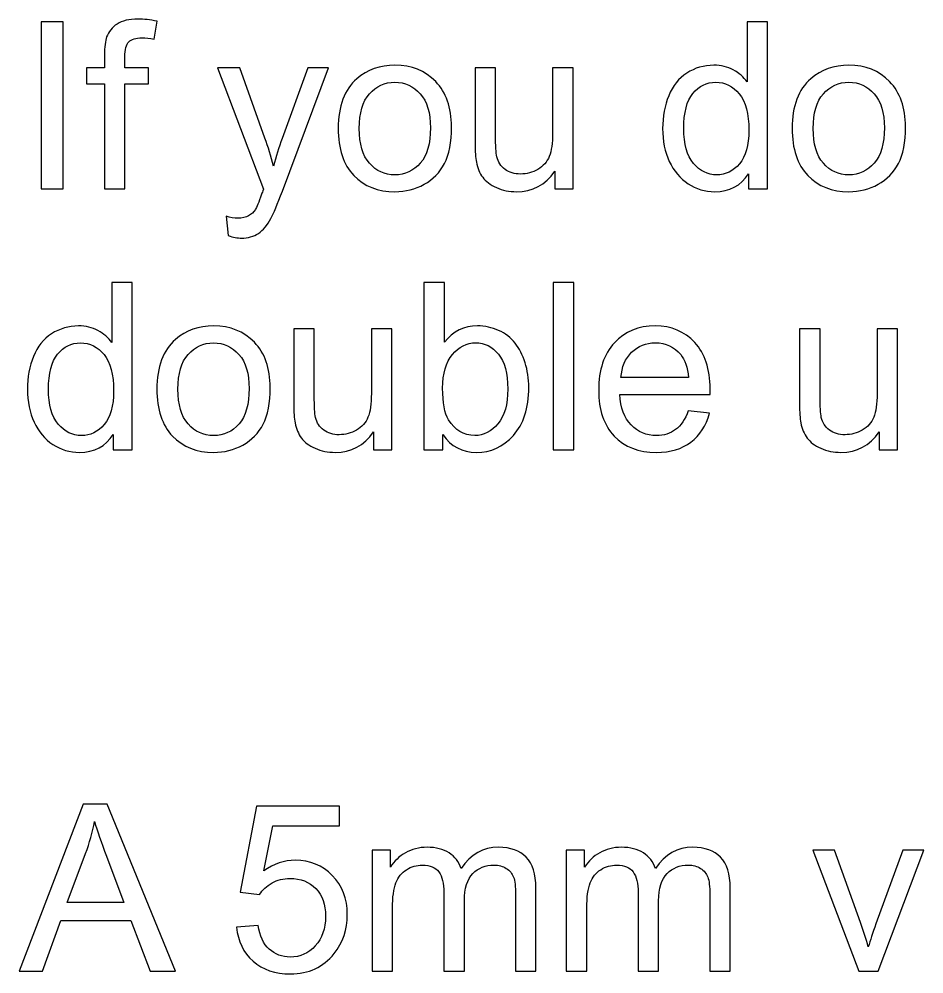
# Model space of a CAD drawing. Header units: millimetres. Extents: x -819 to 558, y -342 to 336.
# Drawn here: x -818.8 to -769.6, y -63.4 to -11.4 of the extents above; entities that cross this region are included whole.
import ezdxf

# ---------------------------------------------------------------- set-up
doc = ezdxf.new("R2010")
doc.units = ezdxf.units.MM
doc.header["$MEASUREMENT"] = 0
doc.layers.add('#Layer 1', color=7, linetype='Continuous')

msp = doc.modelspace()

# ---------------------------------------------------------------- linework, layer by layer
at = {"layer": '#Layer 1', "color": 250}
for points, knots in [([(-814.1901, -20.638), (-814.1901, -20.638), (-814.1901, -14.9209), (-814.1901, -14.9209), (-814.1901, -14.9209), (-814.1901, -14.9209), (-815.1744, -14.9209), (-815.1744, -14.9209), (-815.1744, -14.9209), (-815.1744, -14.9209), (-815.1744, -14.053), (-815.1744, -14.053), (-815.1744, -14.053), (-815.1744, -14.053), (-814.1901, -14.053), (-814.1901, -14.053), (-814.1901, -14.053), (-814.1901, -14.053), (-814.1901, -13.3524), (-814.1901, -13.3524), (-814.1901, -13.3524), (-814.1901, -12.91), (-814.1499, -12.5798), (-814.0716, -12.3661), (-814.0716, -12.3661), (-813.9636, -12.0761), (-813.7752, -11.8411), (-813.5043, -11.6612), (-813.5043, -11.6612), (-813.2334, -11.4813), (-812.8545, -11.3924), (-812.3655, -11.3924), (-812.3655, -11.3924), (-812.0523, -11.3924), (-811.7051, -11.4284), (-811.3241, -11.5046), (-811.3241, -11.5046), (-811.3241, -11.5046), (-811.4914, -12.4782), (-811.4914, -12.4782), (-811.4914, -12.4782), (-811.7221, -12.4359), (-811.9422, -12.4147), (-812.1496, -12.4147), (-812.1496, -12.4147), (-812.4883, -12.4147), (-812.7275, -12.4867), (-812.8672, -12.6328), (-812.8672, -12.6328), (-813.009, -12.7767), (-813.0789, -13.0476), (-813.0789, -13.4456), (-813.0789, -13.4456), (-813.0789, -13.4456), (-813.0789, -14.053), (-813.0789, -14.053), (-813.0789, -14.053), (-813.0789, -14.053), (-811.7962, -14.053), (-811.7962, -14.053), (-811.7962, -14.053), (-811.7962, -14.053), (-811.7962, -14.9209), (-811.7962, -14.9209), (-811.7962, -14.9209), (-811.7962, -14.9209), (-813.0789, -14.9209), (-813.0789, -14.9209), (-813.0789, -14.9209), (-813.0789, -14.9209), (-813.0789, -20.638), (-813.0789, -20.638), (-813.0789, -20.638), (-813.0789, -20.638), (-814.1901, -20.638), (-814.1901, -20.638)], [0, 0, 0, 0, 0.0526316, 0.0526316, 0.0526316, 0.0526316, 0.1052632, 0.1052632, 0.1052632, 0.1052632, 0.1578947, 0.1578947, 0.1578947, 0.1578947, 0.2105263, 0.2105263, 0.2105263, 0.2105263, 0.2631579, 0.2631579, 0.2631579, 0.2631579, 0.3157895, 0.3157895, 0.3157895, 0.3157895, 0.3684211, 0.3684211, 0.3684211, 0.3684211, 0.4210526, 0.4210526, 0.4210526, 0.4210526, 0.4736842, 0.4736842, 0.4736842, 0.4736842, 0.5263158, 0.5263158, 0.5263158, 0.5263158, 0.5789474, 0.5789474, 0.5789474, 0.5789474, 0.6315789, 0.6315789, 0.6315789, 0.6315789, 0.6842105, 0.6842105, 0.6842105, 0.6842105, 0.7368421, 0.7368421, 0.7368421, 0.7368421, 0.7894737, 0.7894737, 0.7894737, 0.7894737, 0.8421053, 0.8421053, 0.8421053, 0.8421053, 0.8947368, 0.8947368, 0.8947368, 0.8947368, 0.9473684, 0.9473684, 0.9473684, 0.9473684, 1, 1, 1, 1]), ([(-817.6361, -20.638), (-817.6361, -20.638), (-817.6361, -11.5469), (-817.6361, -11.5469), (-817.6361, -11.5469), (-817.6361, -11.5469), (-816.4338, -11.5469), (-816.4338, -11.5469), (-816.4338, -11.5469), (-816.4338, -11.5469), (-816.4338, -20.638), (-816.4338, -20.638), (-816.4338, -20.638), (-816.4338, -20.638), (-817.6361, -20.638), (-817.6361, -20.638)], [0, 0, 0, 0, 0.25, 0.25, 0.25, 0.25, 0.5, 0.5, 0.5, 0.5, 0.75, 0.75, 0.75, 0.75, 1, 1, 1, 1]), ([(-779.1212, -20.638), (-779.1212, -20.638), (-779.1212, -19.8061), (-779.1212, -19.8061), (-779.1212, -19.8061), (-779.5381, -20.4602), (-780.152, -20.7862), (-780.9627, -20.7862), (-780.9627, -20.7862), (-781.4876, -20.7862), (-781.9702, -20.6422), (-782.4105, -20.3522), (-782.4105, -20.3522), (-782.8507, -20.0644), (-783.1915, -19.6601), (-783.4349, -19.1394), (-783.4349, -19.1394), (-783.6762, -18.6208), (-783.7969, -18.026), (-783.7969, -17.3508), (-783.7969, -17.3508), (-783.7969, -16.6946), (-783.6868, -16.0977), (-783.4688, -15.5622), (-783.4688, -15.5622), (-783.2487, -15.0267), (-782.9206, -14.6161), (-782.4824, -14.3324), (-782.4824, -14.3324), (-782.0443, -14.0467), (-781.5532, -13.9028), (-781.0113, -13.9028), (-781.0113, -13.9028), (-780.6155, -13.9028), (-780.262, -13.9874), (-779.953, -14.1546), (-779.953, -14.1546), (-779.6419, -14.3219), (-779.39, -14.5399), (-779.1952, -14.8087), (-779.1952, -14.8087), (-779.1952, -14.8087), (-779.1952, -11.5469), (-779.1952, -11.5469), (-779.1952, -11.5469), (-779.1952, -11.5469), (-778.0861, -11.5469), (-778.0861, -11.5469), (-778.0861, -11.5469), (-778.0861, -11.5469), (-778.0861, -20.638), (-778.0861, -20.638), (-778.0861, -20.638), (-778.0861, -20.638), (-779.1212, -20.638), (-779.1212, -20.638)], [0, 0, 0, 0, 0.0714286, 0.0714286, 0.0714286, 0.0714286, 0.1428571, 0.1428571, 0.1428571, 0.1428571, 0.2142857, 0.2142857, 0.2142857, 0.2142857, 0.2857143, 0.2857143, 0.2857143, 0.2857143, 0.3571429, 0.3571429, 0.3571429, 0.3571429, 0.4285714, 0.4285714, 0.4285714, 0.4285714, 0.5, 0.5, 0.5, 0.5, 0.5714286, 0.5714286, 0.5714286, 0.5714286, 0.6428571, 0.6428571, 0.6428571, 0.6428571, 0.7142857, 0.7142857, 0.7142857, 0.7142857, 0.7857143, 0.7857143, 0.7857143, 0.7857143, 0.8571429, 0.8571429, 0.8571429, 0.8571429, 0.9285714, 0.9285714, 0.9285714, 0.9285714, 1, 1, 1, 1]), ([(-801.4647, -17.3445), (-801.4647, -16.1253), (-801.126, -15.2214), (-800.4466, -14.6351), (-800.4466, -14.6351), (-799.8814, -14.1483), (-799.1914, -13.9028), (-798.3765, -13.9028), (-798.3765, -13.9028), (-797.4705, -13.9028), (-796.7297, -14.1991), (-796.1561, -14.7939), (-796.1561, -14.7939), (-795.5803, -15.3865), (-795.2946, -16.2057), (-795.2946, -17.2513), (-795.2946, -17.2513), (-795.2946, -18.1001), (-795.4216, -18.7669), (-795.6756, -19.2516), (-795.6756, -19.2516), (-795.9296, -19.7384), (-796.3, -20.1152), (-796.7847, -20.384), (-796.7847, -20.384), (-797.2716, -20.6528), (-797.8007, -20.7862), (-798.3765, -20.7862), (-798.3765, -20.7862), (-799.2972, -20.7862), (-800.0423, -20.4919), (-800.6117, -19.8993), (-800.6117, -19.8993), (-801.181, -19.3087), (-801.4647, -18.4578), (-801.4647, -17.3445)], [0, 0, 0, 0, 0.1111111, 0.1111111, 0.1111111, 0.1111111, 0.2222222, 0.2222222, 0.2222222, 0.2222222, 0.3333333, 0.3333333, 0.3333333, 0.3333333, 0.4444444, 0.4444444, 0.4444444, 0.4444444, 0.5555556, 0.5555556, 0.5555556, 0.5555556, 0.6666667, 0.6666667, 0.6666667, 0.6666667, 0.7777778, 0.7777778, 0.7777778, 0.7777778, 0.8888889, 0.8888889, 0.8888889, 0.8888889, 1, 1, 1, 1]), ([(-776.7463, -17.3445), (-776.7463, -16.1253), (-776.4076, -15.2214), (-775.7282, -14.6351), (-775.7282, -14.6351), (-775.163, -14.1483), (-774.473, -13.9028), (-773.6581, -13.9028), (-773.6581, -13.9028), (-772.7521, -13.9028), (-772.0113, -14.1991), (-771.4377, -14.7939), (-771.4377, -14.7939), (-770.8619, -15.3865), (-770.5762, -16.2057), (-770.5762, -17.2513), (-770.5762, -17.2513), (-770.5762, -18.1001), (-770.7032, -18.7669), (-770.9572, -19.2516), (-770.9572, -19.2516), (-771.2112, -19.7384), (-771.5816, -20.1152), (-772.0663, -20.384), (-772.0663, -20.384), (-772.5532, -20.6528), (-773.0823, -20.7862), (-773.6581, -20.7862), (-773.6581, -20.7862), (-774.5788, -20.7862), (-775.3239, -20.4919), (-775.8933, -19.8993), (-775.8933, -19.8993), (-776.4626, -19.3087), (-776.7463, -18.4578), (-776.7463, -17.3445)], [0, 0, 0, 0, 0.1111111, 0.1111111, 0.1111111, 0.1111111, 0.2222222, 0.2222222, 0.2222222, 0.2222222, 0.3333333, 0.3333333, 0.3333333, 0.3333333, 0.4444444, 0.4444444, 0.4444444, 0.4444444, 0.5555556, 0.5555556, 0.5555556, 0.5555556, 0.6666667, 0.6666667, 0.6666667, 0.6666667, 0.7777778, 0.7777778, 0.7777778, 0.7777778, 0.8888889, 0.8888889, 0.8888889, 0.8888889, 1, 1, 1, 1]), ([(-807.4485, -23.1738), (-807.4485, -23.1738), (-807.5734, -22.126), (-807.5734, -22.126), (-807.5734, -22.126), (-807.3278, -22.1916), (-807.1162, -22.2255), (-806.9341, -22.2255), (-806.9341, -22.2255), (-806.6865, -22.2255), (-806.4875, -22.1832), (-806.3394, -22.1006), (-806.3394, -22.1006), (-806.1891, -22.0181), (-806.0684, -21.9038), (-805.9732, -21.7535), (-805.9732, -21.7535), (-805.9012, -21.6434), (-805.789, -21.3661), (-805.6324, -20.9238), (-805.6324, -20.9238), (-805.6112, -20.8603), (-805.5774, -20.7714), (-805.5329, -20.6507), (-805.5329, -20.6507), (-805.5329, -20.6507), (-808.0306, -14.053), (-808.0306, -14.053), (-808.0306, -14.053), (-808.0306, -14.053), (-806.8283, -14.053), (-806.8283, -14.053), (-806.8283, -14.053), (-806.8283, -14.053), (-805.4567, -17.8652), (-805.4567, -17.8652), (-805.4567, -17.8652), (-805.281, -18.3499), (-805.1202, -18.8579), (-804.9805, -19.3913), (-804.9805, -19.3913), (-804.8513, -18.879), (-804.6989, -18.3795), (-804.5211, -17.8906), (-804.5211, -17.8906), (-804.5211, -17.8906), (-803.1136, -14.053), (-803.1136, -14.053), (-803.1136, -14.053), (-803.1136, -14.053), (-801.9981, -14.053), (-801.9981, -14.053), (-801.9981, -14.053), (-801.9981, -14.053), (-804.5021, -20.7502), (-804.5021, -20.7502), (-804.5021, -20.7502), (-804.7709, -21.4741), (-804.9805, -21.9715), (-805.1286, -22.2446), (-805.1286, -22.2446), (-805.3276, -22.6129), (-805.5541, -22.8817), (-805.8102, -23.0531), (-805.8102, -23.0531), (-806.0684, -23.2246), (-806.3732, -23.3114), (-806.7288, -23.3114), (-806.7288, -23.3114), (-806.9447, -23.3114), (-807.1839, -23.2648), (-807.4485, -23.1738)], [0, 0, 0, 0, 0.0555556, 0.0555556, 0.0555556, 0.0555556, 0.1111111, 0.1111111, 0.1111111, 0.1111111, 0.1666667, 0.1666667, 0.1666667, 0.1666667, 0.2222222, 0.2222222, 0.2222222, 0.2222222, 0.2777778, 0.2777778, 0.2777778, 0.2777778, 0.3333333, 0.3333333, 0.3333333, 0.3333333, 0.3888889, 0.3888889, 0.3888889, 0.3888889, 0.4444444, 0.4444444, 0.4444444, 0.4444444, 0.5, 0.5, 0.5, 0.5, 0.5555556, 0.5555556, 0.5555556, 0.5555556, 0.6111111, 0.6111111, 0.6111111, 0.6111111, 0.6666667, 0.6666667, 0.6666667, 0.6666667, 0.7222222, 0.7222222, 0.7222222, 0.7222222, 0.7777778, 0.7777778, 0.7777778, 0.7777778, 0.8333333, 0.8333333, 0.8333333, 0.8333333, 0.8888889, 0.8888889, 0.8888889, 0.8888889, 0.9444444, 0.9444444, 0.9444444, 0.9444444, 1, 1, 1, 1]), ([(-789.6685, -20.638), (-789.6685, -20.638), (-789.6685, -19.6707), (-789.6685, -19.6707), (-789.6685, -19.6707), (-790.1829, -20.4157), (-790.8792, -20.7862), (-791.7598, -20.7862), (-791.7598, -20.7862), (-792.1471, -20.7862), (-792.5112, -20.7121), (-792.8477, -20.5639), (-792.8477, -20.5639), (-793.1843, -20.4157), (-793.4341, -20.2274), (-793.597, -20.003), (-793.597, -20.003), (-793.7621, -19.7765), (-793.8764, -19.5013), (-793.9421, -19.1754), (-793.9421, -19.1754), (-793.9865, -18.9552), (-794.0098, -18.6081), (-794.0098, -18.1319), (-794.0098, -18.1319), (-794.0098, -18.1319), (-794.0098, -14.053), (-794.0098, -14.053), (-794.0098, -14.053), (-794.0098, -14.053), (-792.8943, -14.053), (-792.8943, -14.053), (-792.8943, -14.053), (-792.8943, -14.053), (-792.8943, -17.7043), (-792.8943, -17.7043), (-792.8943, -17.7043), (-792.8943, -18.2885), (-792.871, -18.6801), (-792.8266, -18.8833), (-792.8266, -18.8833), (-792.7546, -19.1775), (-792.6064, -19.4061), (-792.38, -19.5754), (-792.38, -19.5754), (-792.1514, -19.7426), (-791.8698, -19.8252), (-791.5354, -19.8252), (-791.5354, -19.8252), (-791.201, -19.8252), (-790.8877, -19.7405), (-790.5935, -19.5691), (-790.5935, -19.5691), (-790.2993, -19.3976), (-790.0918, -19.1627), (-789.9712, -18.8685), (-789.9712, -18.8685), (-789.8484, -18.5721), (-789.787, -18.1424), (-789.787, -17.5815), (-789.787, -17.5815), (-789.787, -17.5815), (-789.787, -14.053), (-789.787, -14.053), (-789.787, -14.053), (-789.787, -14.053), (-788.6716, -14.053), (-788.6716, -14.053), (-788.6716, -14.053), (-788.6716, -14.053), (-788.6716, -20.638), (-788.6716, -20.638), (-788.6716, -20.638), (-788.6716, -20.638), (-789.6685, -20.638), (-789.6685, -20.638)], [0, 0, 0, 0, 0.0526316, 0.0526316, 0.0526316, 0.0526316, 0.1052632, 0.1052632, 0.1052632, 0.1052632, 0.1578947, 0.1578947, 0.1578947, 0.1578947, 0.2105263, 0.2105263, 0.2105263, 0.2105263, 0.2631579, 0.2631579, 0.2631579, 0.2631579, 0.3157895, 0.3157895, 0.3157895, 0.3157895, 0.3684211, 0.3684211, 0.3684211, 0.3684211, 0.4210526, 0.4210526, 0.4210526, 0.4210526, 0.4736842, 0.4736842, 0.4736842, 0.4736842, 0.5263158, 0.5263158, 0.5263158, 0.5263158, 0.5789474, 0.5789474, 0.5789474, 0.5789474, 0.6315789, 0.6315789, 0.6315789, 0.6315789, 0.6842105, 0.6842105, 0.6842105, 0.6842105, 0.7368421, 0.7368421, 0.7368421, 0.7368421, 0.7894737, 0.7894737, 0.7894737, 0.7894737, 0.8421053, 0.8421053, 0.8421053, 0.8421053, 0.8947368, 0.8947368, 0.8947368, 0.8947368, 0.9473684, 0.9473684, 0.9473684, 0.9473684, 1, 1, 1, 1]), ([(-800.3174, -17.3445), (-800.3174, -18.189), (-800.1333, -18.8198), (-799.765, -19.2389), (-799.765, -19.2389), (-799.3967, -19.6601), (-798.9331, -19.8696), (-798.3765, -19.8696), (-798.3765, -19.8696), (-797.8219, -19.8696), (-797.3605, -19.658), (-796.9922, -19.2368), (-796.9922, -19.2368), (-796.626, -18.8155), (-796.4418, -18.1721), (-796.4418, -17.3085), (-796.4418, -17.3085), (-796.4418, -16.4936), (-796.626, -15.8755), (-796.9964, -15.4564), (-796.9964, -15.4564), (-797.3668, -15.0373), (-797.8261, -14.8277), (-798.3765, -14.8277), (-798.3765, -14.8277), (-798.9331, -14.8277), (-799.3967, -15.0373), (-799.765, -15.4543), (-799.765, -15.4543), (-800.1333, -15.8713), (-800.3174, -16.502), (-800.3174, -17.3445)], [0, 0, 0, 0, 0.125, 0.125, 0.125, 0.125, 0.25, 0.25, 0.25, 0.25, 0.375, 0.375, 0.375, 0.375, 0.5, 0.5, 0.5, 0.5, 0.625, 0.625, 0.625, 0.625, 0.75, 0.75, 0.75, 0.75, 0.875, 0.875, 0.875, 0.875, 1, 1, 1, 1]), ([(-782.6496, -17.3508), (-782.6496, -18.1954), (-782.4718, -18.8261), (-782.1162, -19.2431), (-782.1162, -19.2431), (-781.7606, -19.6601), (-781.3415, -19.8696), (-780.8568, -19.8696), (-780.8568, -19.8696), (-780.37, -19.8696), (-779.9551, -19.6686), (-779.6143, -19.2706), (-779.6143, -19.2706), (-779.2736, -18.8727), (-779.1021, -18.2631), (-779.1021, -17.4439), (-779.1021, -17.4439), (-779.1021, -16.5422), (-779.2757, -15.8818), (-779.6228, -15.4606), (-779.6228, -15.4606), (-779.9699, -15.0373), (-780.3975, -14.8277), (-780.9076, -14.8277), (-780.9076, -14.8277), (-781.4029, -14.8277), (-781.8178, -15.0309), (-782.1501, -15.4352), (-782.1501, -15.4352), (-782.4824, -15.8395), (-782.6496, -16.4787), (-782.6496, -17.3508)], [0, 0, 0, 0, 0.125, 0.125, 0.125, 0.125, 0.25, 0.25, 0.25, 0.25, 0.375, 0.375, 0.375, 0.375, 0.5, 0.5, 0.5, 0.5, 0.625, 0.625, 0.625, 0.625, 0.75, 0.75, 0.75, 0.75, 0.875, 0.875, 0.875, 0.875, 1, 1, 1, 1]), ([(-775.599, -17.3445), (-775.599, -18.189), (-775.4149, -18.8198), (-775.0466, -19.2389), (-775.0466, -19.2389), (-774.6783, -19.6601), (-774.2147, -19.8696), (-773.6581, -19.8696), (-773.6581, -19.8696), (-773.1035, -19.8696), (-772.6421, -19.658), (-772.2738, -19.2368), (-772.2738, -19.2368), (-771.9076, -18.8155), (-771.7234, -18.1721), (-771.7234, -17.3085), (-771.7234, -17.3085), (-771.7234, -16.4936), (-771.9076, -15.8755), (-772.278, -15.4564), (-772.278, -15.4564), (-772.6484, -15.0373), (-773.1077, -14.8277), (-773.6581, -14.8277), (-773.6581, -14.8277), (-774.2147, -14.8277), (-774.6783, -15.0373), (-775.0466, -15.4543), (-775.0466, -15.4543), (-775.4149, -15.8713), (-775.599, -16.502), (-775.599, -17.3445)], [0, 0, 0, 0, 0.125, 0.125, 0.125, 0.125, 0.25, 0.25, 0.25, 0.25, 0.375, 0.375, 0.375, 0.375, 0.5, 0.5, 0.5, 0.5, 0.625, 0.625, 0.625, 0.625, 0.75, 0.75, 0.75, 0.75, 0.875, 0.875, 0.875, 0.875, 1, 1, 1, 1]), ([(-813.7118, -34.826), (-813.7118, -34.826), (-813.7118, -33.9941), (-813.7118, -33.9941), (-813.7118, -33.9941), (-814.1287, -34.6482), (-814.7426, -34.9742), (-815.5533, -34.9742), (-815.5533, -34.9742), (-816.0782, -34.9742), (-816.5608, -34.8302), (-817.0011, -34.5402), (-817.0011, -34.5402), (-817.4413, -34.2524), (-817.7821, -33.8481), (-818.0255, -33.3274), (-818.0255, -33.3274), (-818.2668, -32.8088), (-818.3875, -32.214), (-818.3875, -31.5388), (-818.3875, -31.5388), (-818.3875, -30.8826), (-818.2774, -30.2857), (-818.0594, -29.7502), (-818.0594, -29.7502), (-817.8393, -29.2147), (-817.5112, -28.8041), (-817.073, -28.5204), (-817.073, -28.5204), (-816.6349, -28.2347), (-816.1438, -28.0908), (-815.6019, -28.0908), (-815.6019, -28.0908), (-815.2061, -28.0908), (-814.8526, -28.1754), (-814.5436, -28.3426), (-814.5436, -28.3426), (-814.2325, -28.5099), (-813.9806, -28.7279), (-813.7858, -28.9967), (-813.7858, -28.9967), (-813.7858, -28.9967), (-813.7858, -25.7349), (-813.7858, -25.7349), (-813.7858, -25.7349), (-813.7858, -25.7349), (-812.6767, -25.7349), (-812.6767, -25.7349), (-812.6767, -25.7349), (-812.6767, -25.7349), (-812.6767, -34.826), (-812.6767, -34.826), (-812.6767, -34.826), (-812.6767, -34.826), (-813.7118, -34.826), (-813.7118, -34.826)], [0, 0, 0, 0, 0.0714286, 0.0714286, 0.0714286, 0.0714286, 0.1428571, 0.1428571, 0.1428571, 0.1428571, 0.2142857, 0.2142857, 0.2142857, 0.2142857, 0.2857143, 0.2857143, 0.2857143, 0.2857143, 0.3571429, 0.3571429, 0.3571429, 0.3571429, 0.4285714, 0.4285714, 0.4285714, 0.4285714, 0.5, 0.5, 0.5, 0.5, 0.5714286, 0.5714286, 0.5714286, 0.5714286, 0.6428571, 0.6428571, 0.6428571, 0.6428571, 0.7142857, 0.7142857, 0.7142857, 0.7142857, 0.7857143, 0.7857143, 0.7857143, 0.7857143, 0.8571429, 0.8571429, 0.8571429, 0.8571429, 0.9285714, 0.9285714, 0.9285714, 0.9285714, 1, 1, 1, 1]), ([(-795.7646, -34.826), (-795.7646, -34.826), (-796.7996, -34.826), (-796.7996, -34.826), (-796.7996, -34.826), (-796.7996, -34.826), (-796.7996, -25.7349), (-796.7996, -25.7349), (-796.7996, -25.7349), (-796.7996, -25.7349), (-795.6842, -25.7349), (-795.6842, -25.7349), (-795.6842, -25.7349), (-795.6842, -25.7349), (-795.6842, -28.9776), (-795.6842, -28.9776), (-795.6842, -28.9776), (-795.2121, -28.3871), (-794.611, -28.0908), (-793.8808, -28.0908), (-793.8808, -28.0908), (-793.4744, -28.0908), (-793.0912, -28.1733), (-792.7293, -28.3363), (-792.7293, -28.3363), (-792.3673, -28.4993), (-792.071, -28.73), (-791.8361, -29.0242), (-791.8361, -29.0242), (-791.6032, -29.3205), (-791.4191, -29.6761), (-791.2878, -30.0952), (-791.2878, -30.0952), (-791.1545, -30.5122), (-791.0889, -30.9588), (-791.0889, -31.433), (-791.0889, -31.433), (-791.0889, -32.5633), (-791.3683, -33.4353), (-791.9271, -34.0513), (-791.9271, -34.0513), (-792.4838, -34.6672), (-793.1547, -34.9742), (-793.9358, -34.9742), (-793.9358, -34.9742), (-794.7126, -34.9742), (-795.3222, -34.6503), (-795.7646, -34.0005), (-795.7646, -34.0005), (-795.7646, -34.0005), (-795.7646, -34.826), (-795.7646, -34.826)], [0, 0, 0, 0, 0.0769231, 0.0769231, 0.0769231, 0.0769231, 0.1538462, 0.1538462, 0.1538462, 0.1538462, 0.2307692, 0.2307692, 0.2307692, 0.2307692, 0.3076923, 0.3076923, 0.3076923, 0.3076923, 0.3846154, 0.3846154, 0.3846154, 0.3846154, 0.4615385, 0.4615385, 0.4615385, 0.4615385, 0.5384615, 0.5384615, 0.5384615, 0.5384615, 0.6153846, 0.6153846, 0.6153846, 0.6153846, 0.6923077, 0.6923077, 0.6923077, 0.6923077, 0.7692308, 0.7692308, 0.7692308, 0.7692308, 0.8461538, 0.8461538, 0.8461538, 0.8461538, 0.9230769, 0.9230769, 0.9230769, 0.9230769, 1, 1, 1, 1]), ([(-789.7554, -34.826), (-789.7554, -34.826), (-789.7554, -25.7349), (-789.7554, -25.7349), (-789.7554, -25.7349), (-789.7554, -25.7349), (-788.6399, -25.7349), (-788.6399, -25.7349), (-788.6399, -25.7349), (-788.6399, -25.7349), (-788.6399, -34.826), (-788.6399, -34.826), (-788.6399, -34.826), (-788.6399, -34.826), (-789.7554, -34.826), (-789.7554, -34.826)], [0, 0, 0, 0, 0.25, 0.25, 0.25, 0.25, 0.5, 0.5, 0.5, 0.5, 0.75, 0.75, 0.75, 0.75, 1, 1, 1, 1]), ([(-811.3369, -31.5325), (-811.3369, -30.3133), (-810.9982, -29.4094), (-810.3188, -28.8231), (-810.3188, -28.8231), (-809.7536, -28.3363), (-809.0636, -28.0908), (-808.2487, -28.0908), (-808.2487, -28.0908), (-807.3427, -28.0908), (-806.6019, -28.3871), (-806.0283, -28.9819), (-806.0283, -28.9819), (-805.4525, -29.5745), (-805.1668, -30.3937), (-805.1668, -31.4393), (-805.1668, -31.4393), (-805.1668, -32.2881), (-805.2938, -32.9549), (-805.5478, -33.4396), (-805.5478, -33.4396), (-805.8018, -33.9264), (-806.1722, -34.3032), (-806.6569, -34.572), (-806.6569, -34.572), (-807.1438, -34.8408), (-807.6729, -34.9742), (-808.2487, -34.9742), (-808.2487, -34.9742), (-809.1694, -34.9742), (-809.9145, -34.6799), (-810.4839, -34.0873), (-810.4839, -34.0873), (-811.0532, -33.4967), (-811.3369, -32.6458), (-811.3369, -31.5325)], [0, 0, 0, 0, 0.1111111, 0.1111111, 0.1111111, 0.1111111, 0.2222222, 0.2222222, 0.2222222, 0.2222222, 0.3333333, 0.3333333, 0.3333333, 0.3333333, 0.4444444, 0.4444444, 0.4444444, 0.4444444, 0.5555556, 0.5555556, 0.5555556, 0.5555556, 0.6666667, 0.6666667, 0.6666667, 0.6666667, 0.7777778, 0.7777778, 0.7777778, 0.7777778, 0.8888889, 0.8888889, 0.8888889, 0.8888889, 1, 1, 1, 1]), ([(-799.5407, -34.826), (-799.5407, -34.826), (-799.5407, -33.8587), (-799.5407, -33.8587), (-799.5407, -33.8587), (-800.0551, -34.6037), (-800.7514, -34.9742), (-801.632, -34.9742), (-801.632, -34.9742), (-802.0193, -34.9742), (-802.3834, -34.9001), (-802.7199, -34.7519), (-802.7199, -34.7519), (-803.0565, -34.6037), (-803.3063, -34.4154), (-803.4692, -34.191), (-803.4692, -34.191), (-803.6343, -33.9645), (-803.7486, -33.6893), (-803.8143, -33.3634), (-803.8143, -33.3634), (-803.8587, -33.1432), (-803.882, -32.7961), (-803.882, -32.3199), (-803.882, -32.3199), (-803.882, -32.3199), (-803.882, -28.241), (-803.882, -28.241), (-803.882, -28.241), (-803.882, -28.241), (-802.7665, -28.241), (-802.7665, -28.241), (-802.7665, -28.241), (-802.7665, -28.241), (-802.7665, -31.8923), (-802.7665, -31.8923), (-802.7665, -31.8923), (-802.7665, -32.4765), (-802.7432, -32.8681), (-802.6988, -33.0713), (-802.6988, -33.0713), (-802.6268, -33.3655), (-802.4786, -33.5941), (-802.2522, -33.7634), (-802.2522, -33.7634), (-802.0236, -33.9306), (-801.742, -34.0132), (-801.4076, -34.0132), (-801.4076, -34.0132), (-801.0732, -34.0132), (-800.7599, -33.9285), (-800.4657, -33.7571), (-800.4657, -33.7571), (-800.1715, -33.5856), (-799.964, -33.3507), (-799.8434, -33.0565), (-799.8434, -33.0565), (-799.7206, -32.7601), (-799.6592, -32.3304), (-799.6592, -31.7695), (-799.6592, -31.7695), (-799.6592, -31.7695), (-799.6592, -28.241), (-799.6592, -28.241), (-799.6592, -28.241), (-799.6592, -28.241), (-798.5438, -28.241), (-798.5438, -28.241), (-798.5438, -28.241), (-798.5438, -28.241), (-798.5438, -34.826), (-798.5438, -34.826), (-798.5438, -34.826), (-798.5438, -34.826), (-799.5407, -34.826), (-799.5407, -34.826)], [0, 0, 0, 0, 0.0526316, 0.0526316, 0.0526316, 0.0526316, 0.1052632, 0.1052632, 0.1052632, 0.1052632, 0.1578947, 0.1578947, 0.1578947, 0.1578947, 0.2105263, 0.2105263, 0.2105263, 0.2105263, 0.2631579, 0.2631579, 0.2631579, 0.2631579, 0.3157895, 0.3157895, 0.3157895, 0.3157895, 0.3684211, 0.3684211, 0.3684211, 0.3684211, 0.4210526, 0.4210526, 0.4210526, 0.4210526, 0.4736842, 0.4736842, 0.4736842, 0.4736842, 0.5263158, 0.5263158, 0.5263158, 0.5263158, 0.5789474, 0.5789474, 0.5789474, 0.5789474, 0.6315789, 0.6315789, 0.6315789, 0.6315789, 0.6842105, 0.6842105, 0.6842105, 0.6842105, 0.7368421, 0.7368421, 0.7368421, 0.7368421, 0.7894737, 0.7894737, 0.7894737, 0.7894737, 0.8421053, 0.8421053, 0.8421053, 0.8421053, 0.8947368, 0.8947368, 0.8947368, 0.8947368, 0.9473684, 0.9473684, 0.9473684, 0.9473684, 1, 1, 1, 1]), ([(-782.4021, -32.7051), (-782.4021, -32.7051), (-781.2485, -32.8469), (-781.2485, -32.8469), (-781.2485, -32.8469), (-781.4306, -33.5221), (-781.7671, -34.0449), (-782.2582, -34.4175), (-782.2582, -34.4175), (-782.7514, -34.7879), (-783.38, -34.9742), (-784.1441, -34.9742), (-784.1441, -34.9742), (-785.1072, -34.9742), (-785.8713, -34.6778), (-786.4344, -34.0852), (-786.4344, -34.0852), (-786.9995, -33.4925), (-787.281, -32.6606), (-787.281, -31.5896), (-787.281, -31.5896), (-787.281, -30.4805), (-786.9953, -29.6211), (-786.4259, -29.0094), (-786.4259, -29.0094), (-785.8544, -28.3977), (-785.1157, -28.0908), (-784.2055, -28.0908), (-784.2055, -28.0908), (-783.325, -28.0908), (-782.6053, -28.3913), (-782.0486, -28.9903), (-782.0486, -28.9903), (-781.4898, -29.5894), (-781.2104, -30.4339), (-781.2104, -31.5198), (-781.2104, -31.5198), (-781.2104, -31.5875), (-781.2125, -31.687), (-781.2168, -31.8182), (-781.2168, -31.8182), (-781.2168, -31.8182), (-786.1274, -31.8182), (-786.1274, -31.8182), (-786.1274, -31.8182), (-786.0872, -32.5421), (-785.8819, -33.0967), (-785.5136, -33.4798), (-785.5136, -33.4798), (-785.1453, -33.865), (-784.6881, -34.0576), (-784.1378, -34.0576), (-784.1378, -34.0576), (-783.7293, -34.0576), (-783.38, -33.9497), (-783.09, -33.7338), (-783.09, -33.7338), (-782.8, -33.52), (-782.5714, -33.1771), (-782.4021, -32.7051)], [0, 0, 0, 0, 0.0666667, 0.0666667, 0.0666667, 0.0666667, 0.1333333, 0.1333333, 0.1333333, 0.1333333, 0.2, 0.2, 0.2, 0.2, 0.2666667, 0.2666667, 0.2666667, 0.2666667, 0.3333333, 0.3333333, 0.3333333, 0.3333333, 0.4, 0.4, 0.4, 0.4, 0.4666667, 0.4666667, 0.4666667, 0.4666667, 0.5333333, 0.5333333, 0.5333333, 0.5333333, 0.6, 0.6, 0.6, 0.6, 0.6666667, 0.6666667, 0.6666667, 0.6666667, 0.7333333, 0.7333333, 0.7333333, 0.7333333, 0.8, 0.8, 0.8, 0.8, 0.8666667, 0.8666667, 0.8666667, 0.8666667, 0.9333333, 0.9333333, 0.9333333, 0.9333333, 1, 1, 1, 1]), ([(-772.0008, -34.826), (-772.0008, -34.826), (-772.0008, -33.8587), (-772.0008, -33.8587), (-772.0008, -33.8587), (-772.5152, -34.6037), (-773.2115, -34.9742), (-774.0921, -34.9742), (-774.0921, -34.9742), (-774.4794, -34.9742), (-774.8435, -34.9001), (-775.18, -34.7519), (-775.18, -34.7519), (-775.5166, -34.6037), (-775.7664, -34.4154), (-775.9293, -34.191), (-775.9293, -34.191), (-776.0944, -33.9645), (-776.2087, -33.6893), (-776.2744, -33.3634), (-776.2744, -33.3634), (-776.3188, -33.1432), (-776.3421, -32.7961), (-776.3421, -32.3199), (-776.3421, -32.3199), (-776.3421, -32.3199), (-776.3421, -28.241), (-776.3421, -28.241), (-776.3421, -28.241), (-776.3421, -28.241), (-775.2266, -28.241), (-775.2266, -28.241), (-775.2266, -28.241), (-775.2266, -28.241), (-775.2266, -31.8923), (-775.2266, -31.8923), (-775.2266, -31.8923), (-775.2266, -32.4765), (-775.2033, -32.8681), (-775.1589, -33.0713), (-775.1589, -33.0713), (-775.0869, -33.3655), (-774.9387, -33.5941), (-774.7123, -33.7634), (-774.7123, -33.7634), (-774.4837, -33.9306), (-774.2021, -34.0132), (-773.8677, -34.0132), (-773.8677, -34.0132), (-773.5333, -34.0132), (-773.22, -33.9285), (-772.9258, -33.7571), (-772.9258, -33.7571), (-772.6316, -33.5856), (-772.4241, -33.3507), (-772.3035, -33.0565), (-772.3035, -33.0565), (-772.1807, -32.7601), (-772.1193, -32.3304), (-772.1193, -31.7695), (-772.1193, -31.7695), (-772.1193, -31.7695), (-772.1193, -28.241), (-772.1193, -28.241), (-772.1193, -28.241), (-772.1193, -28.241), (-771.0039, -28.241), (-771.0039, -28.241), (-771.0039, -28.241), (-771.0039, -28.241), (-771.0039, -34.826), (-771.0039, -34.826), (-771.0039, -34.826), (-771.0039, -34.826), (-772.0008, -34.826), (-772.0008, -34.826)], [0, 0, 0, 0, 0.0526316, 0.0526316, 0.0526316, 0.0526316, 0.1052632, 0.1052632, 0.1052632, 0.1052632, 0.1578947, 0.1578947, 0.1578947, 0.1578947, 0.2105263, 0.2105263, 0.2105263, 0.2105263, 0.2631579, 0.2631579, 0.2631579, 0.2631579, 0.3157895, 0.3157895, 0.3157895, 0.3157895, 0.3684211, 0.3684211, 0.3684211, 0.3684211, 0.4210526, 0.4210526, 0.4210526, 0.4210526, 0.4736842, 0.4736842, 0.4736842, 0.4736842, 0.5263158, 0.5263158, 0.5263158, 0.5263158, 0.5789474, 0.5789474, 0.5789474, 0.5789474, 0.6315789, 0.6315789, 0.6315789, 0.6315789, 0.6842105, 0.6842105, 0.6842105, 0.6842105, 0.7368421, 0.7368421, 0.7368421, 0.7368421, 0.7894737, 0.7894737, 0.7894737, 0.7894737, 0.8421053, 0.8421053, 0.8421053, 0.8421053, 0.8947368, 0.8947368, 0.8947368, 0.8947368, 0.9473684, 0.9473684, 0.9473684, 0.9473684, 1, 1, 1, 1]), ([(-817.2402, -31.5388), (-817.2402, -32.3834), (-817.0624, -33.0141), (-816.7068, -33.4311), (-816.7068, -33.4311), (-816.3512, -33.8481), (-815.9321, -34.0576), (-815.4474, -34.0576), (-815.4474, -34.0576), (-814.9606, -34.0576), (-814.5457, -33.8566), (-814.2049, -33.4586), (-814.2049, -33.4586), (-813.8642, -33.0607), (-813.6927, -32.4511), (-813.6927, -31.6319), (-813.6927, -31.6319), (-813.6927, -30.7302), (-813.8663, -30.0698), (-814.2134, -29.6486), (-814.2134, -29.6486), (-814.5605, -29.2253), (-814.9881, -29.0157), (-815.4982, -29.0157), (-815.4982, -29.0157), (-815.9935, -29.0157), (-816.4084, -29.2189), (-816.7407, -29.6232), (-816.7407, -29.6232), (-817.073, -30.0275), (-817.2402, -30.6667), (-817.2402, -31.5388)], [0, 0, 0, 0, 0.125, 0.125, 0.125, 0.125, 0.25, 0.25, 0.25, 0.25, 0.375, 0.375, 0.375, 0.375, 0.5, 0.5, 0.5, 0.5, 0.625, 0.625, 0.625, 0.625, 0.75, 0.75, 0.75, 0.75, 0.875, 0.875, 0.875, 0.875, 1, 1, 1, 1]), ([(-810.1896, -31.5325), (-810.1896, -32.377), (-810.0055, -33.0078), (-809.6372, -33.4269), (-809.6372, -33.4269), (-809.2689, -33.8481), (-808.8053, -34.0576), (-808.2487, -34.0576), (-808.2487, -34.0576), (-807.6941, -34.0576), (-807.2327, -33.846), (-806.8644, -33.4248), (-806.8644, -33.4248), (-806.4982, -33.0035), (-806.314, -32.3601), (-806.314, -31.4965), (-806.314, -31.4965), (-806.314, -30.6816), (-806.4982, -30.0635), (-806.8686, -29.6444), (-806.8686, -29.6444), (-807.239, -29.2253), (-807.6983, -29.0157), (-808.2487, -29.0157), (-808.2487, -29.0157), (-808.8053, -29.0157), (-809.2689, -29.2253), (-809.6372, -29.6423), (-809.6372, -29.6423), (-810.0055, -30.0593), (-810.1896, -30.69), (-810.1896, -31.5325)], [0, 0, 0, 0, 0.125, 0.125, 0.125, 0.125, 0.25, 0.25, 0.25, 0.25, 0.375, 0.375, 0.375, 0.375, 0.5, 0.5, 0.5, 0.5, 0.625, 0.625, 0.625, 0.625, 0.75, 0.75, 0.75, 0.75, 0.875, 0.875, 0.875, 0.875, 1, 1, 1, 1]), ([(-795.7773, -31.4838), (-795.7773, -32.2733), (-795.6693, -32.8427), (-795.4556, -33.194), (-795.4556, -33.194), (-795.1042, -33.7698), (-794.6279, -34.0576), (-794.0289, -34.0576), (-794.0289, -34.0576), (-793.54, -34.0576), (-793.1188, -33.846), (-792.7632, -33.4205), (-792.7632, -33.4205), (-792.4076, -32.9972), (-792.2298, -32.3664), (-792.2298, -31.5261), (-792.2298, -31.5261), (-792.2298, -30.6667), (-792.4012, -30.0317), (-792.742, -29.6232), (-792.742, -29.6232), (-793.0828, -29.2147), (-793.4955, -29.0094), (-793.9781, -29.0094), (-793.9781, -29.0094), (-794.4671, -29.0094), (-794.8883, -29.2211), (-795.2439, -29.6444), (-795.2439, -29.6444), (-795.5995, -30.0677), (-795.7773, -30.6816), (-795.7773, -31.4838)], [0, 0, 0, 0, 0.125, 0.125, 0.125, 0.125, 0.25, 0.25, 0.25, 0.25, 0.375, 0.375, 0.375, 0.375, 0.5, 0.5, 0.5, 0.5, 0.625, 0.625, 0.625, 0.625, 0.75, 0.75, 0.75, 0.75, 0.875, 0.875, 0.875, 0.875, 1, 1, 1, 1]), ([(-786.0661, -30.8996), (-786.0661, -30.8996), (-782.3894, -30.8996), (-782.3894, -30.8996), (-782.3894, -30.8996), (-782.4381, -30.3471), (-782.5799, -29.9301), (-782.8106, -29.655), (-782.8106, -29.655), (-783.1662, -29.2253), (-783.6277, -29.0094), (-784.1928, -29.0094), (-784.1928, -29.0094), (-784.705, -29.0094), (-785.1368, -29.1808), (-785.4861, -29.5237), (-785.4861, -29.5237), (-785.8353, -29.8666), (-786.028, -30.326), (-786.0661, -30.8996)], [0, 0, 0, 0, 0.2, 0.2, 0.2, 0.2, 0.4, 0.4, 0.4, 0.4, 0.6, 0.6, 0.6, 0.6, 0.8, 0.8, 0.8, 0.8, 1, 1, 1, 1]), ([(-818.8405, -63.202), (-818.8405, -63.202), (-815.3479, -54.1109), (-815.3479, -54.1109), (-815.3479, -54.1109), (-815.3479, -54.1109), (-814.0525, -54.1109), (-814.0525, -54.1109), (-814.0525, -54.1109), (-814.0525, -54.1109), (-810.3314, -63.202), (-810.3314, -63.202), (-810.3314, -63.202), (-810.3314, -63.202), (-811.703, -63.202), (-811.703, -63.202), (-811.703, -63.202), (-811.703, -63.202), (-812.7635, -60.4482), (-812.7635, -60.4482), (-812.7635, -60.4482), (-812.7635, -60.4482), (-816.565, -60.4482), (-816.565, -60.4482), (-816.565, -60.4482), (-816.565, -60.4482), (-817.562, -63.202), (-817.562, -63.202), (-817.562, -63.202), (-817.562, -63.202), (-818.8405, -63.202), (-818.8405, -63.202)], [0, 0, 0, 0, 0.125, 0.125, 0.125, 0.125, 0.25, 0.25, 0.25, 0.25, 0.375, 0.375, 0.375, 0.375, 0.5, 0.5, 0.5, 0.5, 0.625, 0.625, 0.625, 0.625, 0.75, 0.75, 0.75, 0.75, 0.875, 0.875, 0.875, 0.875, 1, 1, 1, 1]), ([(-806.9955, -60.8207), (-806.9955, -60.8207), (-805.8229, -60.7213), (-805.8229, -60.7213), (-805.8229, -60.7213), (-805.7361, -61.2928), (-805.535, -61.7203), (-805.2197, -62.0082), (-805.2197, -62.0082), (-804.9022, -62.2961), (-804.5212, -62.44), (-804.0745, -62.44), (-804.0745, -62.44), (-803.5369, -62.44), (-803.0818, -62.2368), (-802.7114, -61.8325), (-802.7114, -61.8325), (-802.3389, -61.4261), (-802.1526, -60.8885), (-802.1526, -60.2196), (-802.1526, -60.2196), (-802.1526, -59.5825), (-802.3304, -59.0808), (-802.6881, -58.7125), (-802.6881, -58.7125), (-803.0458, -58.3442), (-803.5136, -58.1601), (-804.0936, -58.1601), (-804.0936, -58.1601), (-804.4534, -58.1601), (-804.7773, -58.2426), (-805.0673, -58.4056), (-805.0673, -58.4056), (-805.3572, -58.5686), (-805.5837, -58.7803), (-805.7488, -59.0406), (-805.7488, -59.0406), (-805.7488, -59.0406), (-806.7966, -58.9052), (-806.7966, -58.9052), (-806.7966, -58.9052), (-806.7966, -58.9052), (-805.916, -54.2358), (-805.916, -54.2358), (-805.916, -54.2358), (-805.916, -54.2358), (-801.3948, -54.2358), (-801.3948, -54.2358), (-801.3948, -54.2358), (-801.3948, -54.2358), (-801.3948, -55.3026), (-801.3948, -55.3026), (-801.3948, -55.3026), (-801.3948, -55.3026), (-805.0228, -55.3026), (-805.0228, -55.3026), (-805.0228, -55.3026), (-805.0228, -55.3026), (-805.5139, -57.7452), (-805.5139, -57.7452), (-805.5139, -57.7452), (-804.9678, -57.3642), (-804.3942, -57.1737), (-803.7951, -57.1737), (-803.7951, -57.1737), (-803.0014, -57.1737), (-802.3325, -57.4489), (-801.7864, -57.9992), (-801.7864, -57.9992), (-801.2403, -58.5496), (-800.9673, -59.2565), (-800.9673, -60.1201), (-800.9673, -60.1201), (-800.9673, -60.9435), (-801.2086, -61.6547), (-801.6869, -62.2537), (-801.6869, -62.2537), (-802.2711, -62.9882), (-803.067, -63.3565), (-804.0745, -63.3565), (-804.0745, -63.3565), (-804.9022, -63.3565), (-805.5774, -63.1258), (-806.1002, -62.6622), (-806.1002, -62.6622), (-806.623, -62.1987), (-806.9215, -61.5849), (-806.9955, -60.8207)], [0, 0, 0, 0, 0.0454545, 0.0454545, 0.0454545, 0.0454545, 0.0909091, 0.0909091, 0.0909091, 0.0909091, 0.1363636, 0.1363636, 0.1363636, 0.1363636, 0.1818182, 0.1818182, 0.1818182, 0.1818182, 0.2272727, 0.2272727, 0.2272727, 0.2272727, 0.2727273, 0.2727273, 0.2727273, 0.2727273, 0.3181818, 0.3181818, 0.3181818, 0.3181818, 0.3636364, 0.3636364, 0.3636364, 0.3636364, 0.4090909, 0.4090909, 0.4090909, 0.4090909, 0.4545455, 0.4545455, 0.4545455, 0.4545455, 0.5, 0.5, 0.5, 0.5, 0.5454545, 0.5454545, 0.5454545, 0.5454545, 0.5909091, 0.5909091, 0.5909091, 0.5909091, 0.6363636, 0.6363636, 0.6363636, 0.6363636, 0.6818182, 0.6818182, 0.6818182, 0.6818182, 0.7272727, 0.7272727, 0.7272727, 0.7272727, 0.7727273, 0.7727273, 0.7727273, 0.7727273, 0.8181818, 0.8181818, 0.8181818, 0.8181818, 0.8636364, 0.8636364, 0.8636364, 0.8636364, 0.9090909, 0.9090909, 0.9090909, 0.9090909, 0.9545455, 0.9545455, 0.9545455, 0.9545455, 1, 1, 1, 1]), ([(-816.2179, -59.4682), (-816.2179, -59.4682), (-813.1339, -59.4682), (-813.1339, -59.4682), (-813.1339, -59.4682), (-813.1339, -59.4682), (-814.0843, -56.9515), (-814.0843, -56.9515), (-814.0843, -56.9515), (-814.3722, -56.1874), (-814.5881, -55.5587), (-814.7278, -55.0655), (-814.7278, -55.0655), (-814.8442, -55.6497), (-815.0072, -56.2276), (-815.2188, -56.8033), (-815.2188, -56.8033), (-815.2188, -56.8033), (-816.2179, -59.4682), (-816.2179, -59.4682)], [0, 0, 0, 0, 0.2, 0.2, 0.2, 0.2, 0.4, 0.4, 0.4, 0.4, 0.6, 0.6, 0.6, 0.6, 0.8, 0.8, 0.8, 0.8, 1, 1, 1, 1]), ([(-799.6211, -63.202), (-799.6211, -63.202), (-799.6211, -56.617), (-799.6211, -56.617), (-799.6211, -56.617), (-799.6211, -56.617), (-798.6241, -56.617), (-798.6241, -56.617), (-798.6241, -56.617), (-798.6241, -56.617), (-798.6241, -57.5399), (-798.6241, -57.5399), (-798.6241, -57.5399), (-798.4167, -57.2182), (-798.1415, -56.9578), (-797.7986, -56.7631), (-797.7986, -56.7631), (-797.4557, -56.5662), (-797.0642, -56.4668), (-796.626, -56.4668), (-796.626, -56.4668), (-796.1392, -56.4668), (-795.7391, -56.5684), (-795.428, -56.7716), (-795.428, -56.7716), (-795.1147, -56.9748), (-794.8946, -57.2563), (-794.7676, -57.6203), (-794.7676, -57.6203), (-794.2448, -56.852), (-793.5674, -56.4668), (-792.7335, -56.4668), (-792.7335, -56.4668), (-792.0794, -56.4668), (-791.5778, -56.6488), (-791.2264, -57.0107), (-791.2264, -57.0107), (-790.875, -57.3727), (-790.6993, -57.9294), (-790.6993, -58.6808), (-790.6993, -58.6808), (-790.6993, -58.6808), (-790.6993, -63.202), (-790.6993, -63.202), (-790.6993, -63.202), (-790.6993, -63.202), (-791.8085, -63.202), (-791.8085, -63.202), (-791.8085, -63.202), (-791.8085, -63.202), (-791.8085, -59.0533), (-791.8085, -59.0533), (-791.8085, -59.0533), (-791.8085, -58.6067), (-791.8445, -58.285), (-791.9164, -58.0881), (-791.9164, -58.0881), (-791.9905, -57.8934), (-792.1217, -57.7346), (-792.3101, -57.614), (-792.3101, -57.614), (-792.5006, -57.4955), (-792.725, -57.4341), (-792.9811, -57.4341), (-792.9811, -57.4341), (-793.4447, -57.4341), (-793.8278, -57.5886), (-794.1347, -57.8976), (-794.1347, -57.8976), (-794.4395, -58.2045), (-794.594, -58.6977), (-794.594, -59.3751), (-794.594, -59.3751), (-794.594, -59.3751), (-794.594, -63.202), (-794.594, -63.202), (-794.594, -63.202), (-794.594, -63.202), (-795.7095, -63.202), (-795.7095, -63.202), (-795.7095, -63.202), (-795.7095, -63.202), (-795.7095, -58.9242), (-795.7095, -58.9242), (-795.7095, -58.9242), (-795.7095, -58.4268), (-795.8005, -58.0543), (-795.9825, -57.8066), (-795.9825, -57.8066), (-796.1646, -57.559), (-796.4609, -57.4341), (-796.8758, -57.4341), (-796.8758, -57.4341), (-797.189, -57.4341), (-797.479, -57.5166), (-797.7457, -57.6838), (-797.7457, -57.6838), (-798.0124, -57.8489), (-798.2072, -58.0902), (-798.3257, -58.4077), (-798.3257, -58.4077), (-798.4463, -58.7274), (-798.5056, -59.1867), (-798.5056, -59.7857), (-798.5056, -59.7857), (-798.5056, -59.7857), (-798.5056, -63.202), (-798.5056, -63.202), (-798.5056, -63.202), (-798.5056, -63.202), (-799.6211, -63.202), (-799.6211, -63.202)], [0, 0, 0, 0, 0.0357143, 0.0357143, 0.0357143, 0.0357143, 0.0714286, 0.0714286, 0.0714286, 0.0714286, 0.1071429, 0.1071429, 0.1071429, 0.1071429, 0.1428571, 0.1428571, 0.1428571, 0.1428571, 0.1785714, 0.1785714, 0.1785714, 0.1785714, 0.2142857, 0.2142857, 0.2142857, 0.2142857, 0.25, 0.25, 0.25, 0.25, 0.2857143, 0.2857143, 0.2857143, 0.2857143, 0.3214286, 0.3214286, 0.3214286, 0.3214286, 0.3571429, 0.3571429, 0.3571429, 0.3571429, 0.3928571, 0.3928571, 0.3928571, 0.3928571, 0.4285714, 0.4285714, 0.4285714, 0.4285714, 0.4642857, 0.4642857, 0.4642857, 0.4642857, 0.5, 0.5, 0.5, 0.5, 0.5357143, 0.5357143, 0.5357143, 0.5357143, 0.5714286, 0.5714286, 0.5714286, 0.5714286, 0.6071429, 0.6071429, 0.6071429, 0.6071429, 0.6428571, 0.6428571, 0.6428571, 0.6428571, 0.6785714, 0.6785714, 0.6785714, 0.6785714, 0.7142857, 0.7142857, 0.7142857, 0.7142857, 0.75, 0.75, 0.75, 0.75, 0.7857143, 0.7857143, 0.7857143, 0.7857143, 0.8214286, 0.8214286, 0.8214286, 0.8214286, 0.8571429, 0.8571429, 0.8571429, 0.8571429, 0.8928571, 0.8928571, 0.8928571, 0.8928571, 0.9285714, 0.9285714, 0.9285714, 0.9285714, 0.9642857, 0.9642857, 0.9642857, 0.9642857, 1, 1, 1, 1]), ([(-789.042, -63.202), (-789.042, -63.202), (-789.042, -56.617), (-789.042, -56.617), (-789.042, -56.617), (-789.042, -56.617), (-788.045, -56.617), (-788.045, -56.617), (-788.045, -56.617), (-788.045, -56.617), (-788.045, -57.5399), (-788.045, -57.5399), (-788.045, -57.5399), (-787.8376, -57.2182), (-787.5624, -56.9578), (-787.2195, -56.7631), (-787.2195, -56.7631), (-786.8766, -56.5662), (-786.4851, -56.4668), (-786.0469, -56.4668), (-786.0469, -56.4668), (-785.5601, -56.4668), (-785.16, -56.5684), (-784.8489, -56.7716), (-784.8489, -56.7716), (-784.5356, -56.9748), (-784.3155, -57.2563), (-784.1885, -57.6203), (-784.1885, -57.6203), (-783.6657, -56.852), (-782.9883, -56.4668), (-782.1544, -56.4668), (-782.1544, -56.4668), (-781.5003, -56.4668), (-780.9987, -56.6488), (-780.6473, -57.0107), (-780.6473, -57.0107), (-780.2959, -57.3727), (-780.1202, -57.9294), (-780.1202, -58.6808), (-780.1202, -58.6808), (-780.1202, -58.6808), (-780.1202, -63.202), (-780.1202, -63.202), (-780.1202, -63.202), (-780.1202, -63.202), (-781.2294, -63.202), (-781.2294, -63.202), (-781.2294, -63.202), (-781.2294, -63.202), (-781.2294, -59.0533), (-781.2294, -59.0533), (-781.2294, -59.0533), (-781.2294, -58.6067), (-781.2654, -58.285), (-781.3373, -58.0881), (-781.3373, -58.0881), (-781.4114, -57.8934), (-781.5426, -57.7346), (-781.731, -57.614), (-781.731, -57.614), (-781.9215, -57.4955), (-782.1459, -57.4341), (-782.402, -57.4341), (-782.402, -57.4341), (-782.8656, -57.4341), (-783.2487, -57.5886), (-783.5556, -57.8976), (-783.5556, -57.8976), (-783.8604, -58.2045), (-784.0149, -58.6977), (-784.0149, -59.3751), (-784.0149, -59.3751), (-784.0149, -59.3751), (-784.0149, -63.202), (-784.0149, -63.202), (-784.0149, -63.202), (-784.0149, -63.202), (-785.1304, -63.202), (-785.1304, -63.202), (-785.1304, -63.202), (-785.1304, -63.202), (-785.1304, -58.9242), (-785.1304, -58.9242), (-785.1304, -58.9242), (-785.1304, -58.4268), (-785.2214, -58.0543), (-785.4034, -57.8066), (-785.4034, -57.8066), (-785.5855, -57.559), (-785.8818, -57.4341), (-786.2967, -57.4341), (-786.2967, -57.4341), (-786.6099, -57.4341), (-786.8999, -57.5166), (-787.1666, -57.6838), (-787.1666, -57.6838), (-787.4333, -57.8489), (-787.6281, -58.0902), (-787.7466, -58.4077), (-787.7466, -58.4077), (-787.8672, -58.7274), (-787.9265, -59.1867), (-787.9265, -59.7857), (-787.9265, -59.7857), (-787.9265, -59.7857), (-787.9265, -63.202), (-787.9265, -63.202), (-787.9265, -63.202), (-787.9265, -63.202), (-789.042, -63.202), (-789.042, -63.202)], [0, 0, 0, 0, 0.0357143, 0.0357143, 0.0357143, 0.0357143, 0.0714286, 0.0714286, 0.0714286, 0.0714286, 0.1071429, 0.1071429, 0.1071429, 0.1071429, 0.1428571, 0.1428571, 0.1428571, 0.1428571, 0.1785714, 0.1785714, 0.1785714, 0.1785714, 0.2142857, 0.2142857, 0.2142857, 0.2142857, 0.25, 0.25, 0.25, 0.25, 0.2857143, 0.2857143, 0.2857143, 0.2857143, 0.3214286, 0.3214286, 0.3214286, 0.3214286, 0.3571429, 0.3571429, 0.3571429, 0.3571429, 0.3928571, 0.3928571, 0.3928571, 0.3928571, 0.4285714, 0.4285714, 0.4285714, 0.4285714, 0.4642857, 0.4642857, 0.4642857, 0.4642857, 0.5, 0.5, 0.5, 0.5, 0.5357143, 0.5357143, 0.5357143, 0.5357143, 0.5714286, 0.5714286, 0.5714286, 0.5714286, 0.6071429, 0.6071429, 0.6071429, 0.6071429, 0.6428571, 0.6428571, 0.6428571, 0.6428571, 0.6785714, 0.6785714, 0.6785714, 0.6785714, 0.7142857, 0.7142857, 0.7142857, 0.7142857, 0.75, 0.75, 0.75, 0.75, 0.7857143, 0.7857143, 0.7857143, 0.7857143, 0.8214286, 0.8214286, 0.8214286, 0.8214286, 0.8571429, 0.8571429, 0.8571429, 0.8571429, 0.8928571, 0.8928571, 0.8928571, 0.8928571, 0.9285714, 0.9285714, 0.9285714, 0.9285714, 0.9642857, 0.9642857, 0.9642857, 0.9642857, 1, 1, 1, 1]), ([(-773.1056, -63.202), (-773.1056, -63.202), (-775.6117, -56.617), (-775.6117, -56.617), (-775.6117, -56.617), (-775.6117, -56.617), (-774.4327, -56.617), (-774.4327, -56.617), (-774.4327, -56.617), (-774.4327, -56.617), (-773.0188, -60.5604), (-773.0188, -60.5604), (-773.0188, -60.5604), (-772.8664, -60.9858), (-772.7267, -61.4282), (-772.5976, -61.8875), (-772.5976, -61.8875), (-772.4981, -61.5404), (-772.3605, -61.1234), (-772.1827, -60.6345), (-772.1827, -60.6345), (-772.1827, -60.6345), (-770.718, -56.617), (-770.718, -56.617), (-770.718, -56.617), (-770.718, -56.617), (-769.5708, -56.617), (-769.5708, -56.617), (-769.5708, -56.617), (-769.5708, -56.617), (-772.0642, -63.202), (-772.0642, -63.202), (-772.0642, -63.202), (-772.0642, -63.202), (-773.1056, -63.202), (-773.1056, -63.202)], [0, 0, 0, 0, 0.1111111, 0.1111111, 0.1111111, 0.1111111, 0.2222222, 0.2222222, 0.2222222, 0.2222222, 0.3333333, 0.3333333, 0.3333333, 0.3333333, 0.4444444, 0.4444444, 0.4444444, 0.4444444, 0.5555556, 0.5555556, 0.5555556, 0.5555556, 0.6666667, 0.6666667, 0.6666667, 0.6666667, 0.7777778, 0.7777778, 0.7777778, 0.7777778, 0.8888889, 0.8888889, 0.8888889, 0.8888889, 1, 1, 1, 1])]:
    msp.add_open_spline(points, degree=3, knots=knots, dxfattribs=at)

doc.saveas('drawing.dxf')
